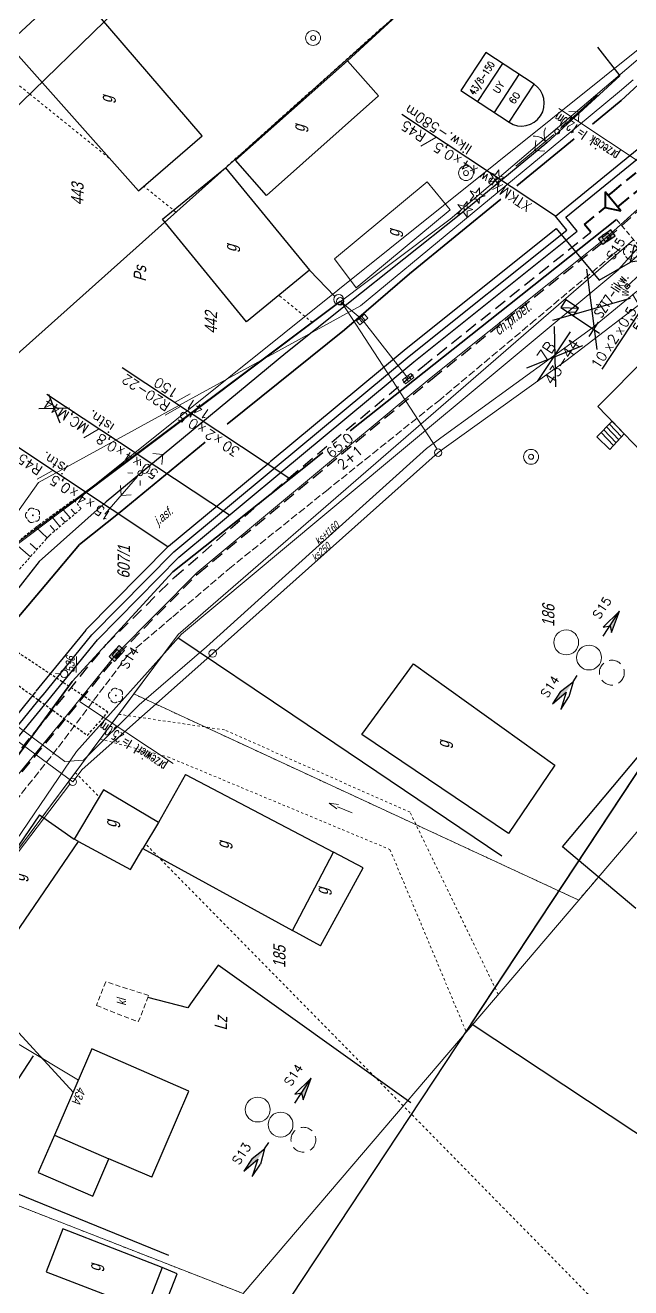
# Model space of a CAD drawing. Header units: millimetres. Extents: x 4848043 to 9699780, y 5827542 to 11659147.
# Drawn here: x 4849429.9 to 4849551.7, y 5830286.4 to 5830540 of the extents above; entities that cross this region are included whole.
import ezdxf
from ezdxf.enums import TextEntityAlignment as Align
from ezdxf.lldxf.tags import DXFTag

# ---------------------------------------------------------------- set-up
doc = ezdxf.new("R2010")
doc.units = ezdxf.units.MM
doc.header["$MEASUREMENT"] = 0
for name, pattern in [('0', [0]), ('BORDER', [1.75, 0.5, -0.25, 0.5, -0.25, 0, -0.25]), ('DASHED', [0.75, 0.5, -0.25]), ('GUZ', [1, 0.5, -0.5]), ('KOC', [2, 1.5, -0.5]), ('KOJ', [0]), ('KOR', [1, 0.5, -0.5]), ('KOU', [1.5, 1, -0.5]), ('PST', [0.85, 0.5, -0.35]), ('SCH', [0]), ('UOK', [1.5, 1, -0.5]), ('UPK', [0]), ('UPW', [0]), ('WSQ', [0.85, 0.5, -0.35])]:
    doc.linetypes.add(name, pattern=pattern)
doc.layers.get('0').update_dxf_attribs({"lineweight": 18})
for name, color, linetype, lineweight in [('EADTD_T_0', 7, '0', 18), ('EBTPO_L_6', 9, '0', 18), ('EBUOA_T_0', 7, '0', 25), ('EBUOA_T_1', 251, '0', 25), ('EBUPP_L_2', 7, '0', 13), ('EBUPP_L_3', 6, '0', 25), ('EDZPD_L_0', 251, '0', 18), ('EDZTD_T_0', 7, '0', 25), ('EUZOU_T_0', 251, '0', 18), ('EUZPU_L_3', 250, 'KOR', 18), ('EUZPU_L_4', 251, 'GUZ', 18), ('SDROK_T_0', 250, '0', 18), ('SDROK_T_1', 251, '0', 18), ('SDRPK_L_0', 7, '0', 35), ('SDRPK_L_1', 7, 'KOU', 18), ('SDRPK_L_2', 251, 'KOC', 18), ('SDRPT_L_0', 7, 'PST', 25), ('SZNPM_T_0', 251, '0', 18), ('SZOPO_T_0', 251, '0', 18), ('SZWOW_T_2', 7, '0', 18), ('SZZPZ_T_0', 251, '0', 15), ('TEL kanalizacja tel. proj.', 32, 'DASHED', 30), ('TEL rury opis', 6, 'Continuous', 20), ('TES kable doziemne proj.', 4, 'BORDER', 40), ('TES kable napow. proj.', 241, 'LIN_NAPOW_PROJ', 35), ('TES złącza projektowane', 4, 'Continuous', 40), ('UEEPA_T_2', 251, '0', 18), ('UKKOA_T_3', 251, '0', 18), ('UKKOO_T_2', 7, '0', 18), ('UKKPA_L_6', 251, 'UOK', 9), ('UKKPA_T_0', 7, '0', 18), ('UKKPA_T_4', 251, '0', 18), ('UKKPOD_L_0', 14, 'UPK', 18), ('UKKPOR_L_0', 36, '0', 18), ('UTTPA_T_0', 7, '0', 18), ('UTTPO_L_0', 34, '0', 18), ('UWWOA_T_0', 251, '0', 18), ('UWWPA_T_0', 251, '0', 18), ('UWWPA_T_2', 251, '0', 18), ('UWWPO_L_0', 162, 'UPW', 18), ('WUKPS_L_1', 251, '0', 18), ('WUKPS_L_2', 251, '0', 18)]:
    doc.layers.add(name, color=color, linetype=linetype, lineweight=lineweight)
doc.layers.add('Kanaliza', color=36, linetype='DASHEDX2', lineweight=18, plot=False)
doc.layers.add('RYS layout', color=7, linetype='Continuous', lineweight=30, plot=False)
for name, color, linetype in [('S-T-DLUG', 30, 'Continuous'), ('SZOPO_L_0', 251, 'BGS'), ('TEL długości przelotów', 30, 'Continuous'), ('TEL studnie istniejące', 34, 'Continuous'), ('TES kable kanałowe istn.', 140, 'Continuous'), ('TES kable kanałowe likw.', 9, 'KAB_KANAL_LIKW'), ('TES kable kanałowe proj.', 4, 'DASHED'), ('TES opisy kabli rozdz.', 30, 'Continuous'), ('TES opisy zakończeń', 30, 'Continuous'), ('TES rury', 6, 'Continuous'), ('TES strzałki i odnośniki', 7, 'Continuous'), ('TES zakończenia istniejące', 140, 'Continuous'), ('TES zakończenia likwidowane', 9, 'Continuous')]:
    doc.layers.add(name, color=color, linetype=linetype)
doc.styles.add('ROMANS', font='simplex.shx')
doc.styles.add('SIMPLEX', font='simplex.shx', dxfattribs={"width": 0.8, "height": 1.5})
doc.styles.get("Standard").update_dxf_attribs({"font": 'txt', "width": 0.8, "oblique": 15})
doc.linetypes.add('BGS', pattern='A,2.5,[133,ltypeshp.shx,S=0.2,R=0,X=0,Y=0],2.5', length=5)
tags = doc.linetypes.add('DASHEDX2', pattern=[38.099999999999994, 25.4, -12.7]).pattern_tags.tags
tags[6:7] = [DXFTag(74, 4), DXFTag(75, 0), DXFTag(340, '0'), DXFTag(46, 1.0), DXFTag(50, 0.0), DXFTag(44, 0.0), DXFTag(45, 0.0)]
tags[4:5] = [DXFTag(74, 4), DXFTag(75, 0), DXFTag(340, '0'), DXFTag(46, 1.0), DXFTag(50, 0.0), DXFTag(44, 0.0), DXFTag(45, 0.0)]
doc.linetypes.add('KAB_KANAL_LIKW', pattern='A,0.5,[131,ltypeshp.shx,S=0.1,R=0,X=-0.1,Y=-0.1],0.2,[131,ltypeshp.shx,S=0.1,R=180,X=-0.1,Y=0.1],0.1', length=0.8)
doc.linetypes.add('LIN_NAPOW_PROJ', pattern='A,0.0001,-0.4,[136,l_napow.shx,S=0.1,R=0,X=-0.4,Y=0],-0.2,[137,l_napow.shx,S=0.1,R=0,X=-0.2,Y=0],-0.2', length=0.8001)

# ---------------------------------------------------------------- blocks, each defined once
blk = doc.blocks.new('OSM')
at = {"color": 0}
blk.add_line((0, 0.375), (0, 0.875), dxfattribs=at)
blk.add_circle((0, 0), 0.375, dxfattribs=at)
blk = doc.blocks.new('BGB')
at = {"color": 0}
for centre, start, end in [((-1.5, 0.021), 0, 60.404), ((1.5, 0.021), 120, 180.404)]:
    blk.add_arc(centre, 1.5, start, end, dxfattribs=at)
blk = doc.blocks.new('KCI')
at = {"color": 0}
for p, q in [((0, 0), (1.585, 0)), ((1.585, 0.25), (2.5, 0)), ((1.585, -0.25), (2.5, 0))]:
    blk.add_line(p, q, dxfattribs=at)
blk = doc.blocks.new('DLI')
at = {"color": 0}
blk.add_circle((0, 0), 0.045, dxfattribs=at)
for centre, start, end in [((-0.357, 0.116), 102.488, 221.918), ((0, 0.375), 30.487, 149.918), ((0.357, 0.116), -41.514, 77.916), ((-0.22, -0.303), 174.489, 293.916), ((0.22, -0.303), -113.512, 5.915)]:
    blk.add_arc(centre, 0.375, start, end, dxfattribs=at)
blk = doc.blocks.new('DIG')
at = {"color": 0}
for p, q in [((-0.78225, -0.26495), (-0.3012, 0.09375)), ((-0.4937, 0.6621), (-0.0039, 0.31545)), ((-0.3012, 0.09375), (-0.4937, 0.6621)), ((-0.0039, 0.31545), (0.4771, 0.67415)), ((0.4771, 0.67415), (0.2988, 0.1012)), ((0.2988, 0.1012), (0.7886, -0.24545)), ((-0.18225, -0.2575), (-0.78225, -0.26495)), ((0.01025, -0.82585), (-0.18225, -0.2575)), ((0.1886, -0.2529), (0.01025, -0.82585)), ((0.7886, -0.24545), (0.1886, -0.2529))]:
    blk.add_line(p, q, dxfattribs=at)
blk.add_circle((0, 0), 0.045, dxfattribs=at)
blk = doc.blocks.new('SLS')
at = {"color": 0}
blk.add_circle((0, 0), 0.25, dxfattribs=at)
blk.add_circle((0, 0), 0.25, dxfattribs=at)
blk = doc.blocks.new('LAT')
at = {"color": 0}
for p, q in [((-1.24191, 0.008155), (-0.74191, 0.008155)), ((0.00809, 0.758155), (0.00809, 1.258155)), ((0.75809, 0.008155), (1.25809, 0.008155)), ((0.00809, -0.741845), (0.00809, -1.241845))]:
    blk.add_line(p, q, dxfattribs=at)
blk = doc.blocks.new('PNN')
at = {"color": 0}
for p, q in [((0.4395, 0.01539), (5.4395, 0.01539)), ((2.9395, 0.01539), (2.2324, 0.72249)), ((2.9395, 0.01539), (2.2324, -0.69171))]:
    blk.add_line(p, q, dxfattribs=at)
blk = doc.blocks.new('KRA')
at = {"color": 0}
for p, q in [((-0.53174, 0.25555), (0.51826, 0.25555)), ((-0.53174, -0.24445), (-0.53174, 0.25555)), ((-0.18174, -0.24445), (-0.18174, 0.25555)), ((0.16826, -0.24445), (0.16826, 0.25555)), ((0.51826, 0.25555), (0.51826, -0.24445)), ((0.51826, -0.24445), (-0.53174, -0.24445))]:
    blk.add_line(p, q, dxfattribs=at)
blk = doc.blocks.new('UKK')
at = {"color": 0}
blk.add_circle((0, 0), 0.375, dxfattribs=at)
blk = doc.blocks.new('WLD')
at = {"color": 0}
for p, q in [((0.375, 0.25), (-0.375, 0.25)), ((-0.375, 0.25), (-0.375, -0.25)), ((0.375, -0.25), (0.375, 0.25)), ((-0.375, -0.25), (0.375, -0.25))]:
    blk.add_line(p, q, dxfattribs=at)
blk.add_circle((0, 0), 0.045, dxfattribs=at)
blk = doc.blocks.new('ZAS')
at = {"color": 0}
for p, q in [((0.2, 0.2), (-0.2, 0.2)), ((-0.2, 0.2), (-0.2, -0.2)), ((0.2, -0.2), (0.2, 0.2)), ((-0.2, -0.2), (0.2, -0.2))]:
    blk.add_line(p, q, dxfattribs=at)
blk.add_circle((0, 0), 0.045, dxfattribs=at)
blk = doc.blocks.new('STD')
at = {"color": 0}
for radius in [0.75, 0.25]:
    blk.add_circle((0, 0), radius, dxfattribs=at)
blk = doc.blocks.new('KB-RZP')
at = {"style": 'SIMPLEX'}
for s, p in [('/', (0.5, 0.3888666023635778)), ('x', (-4.75, 0.2500000000004547)), ('x', (-2.782955882936221, 0.2500000000004547))]:
    blk.add_text(s, height=1, dxfattribs=at).set_placement(p)
at = {"style": 'SIMPLEX', "flags": 1}
blk.add_attdef('TYP-KAB', text='', height=0.5, dxfattribs=at).set_placement((-8.407608500401693, 0.25), align=Align.RIGHT)
at = {"style": 'SIMPLEX'}
for tag, p in [('POJ-KAB', (-5.157608500401693, 0.2500000000004547)), ('DL-KAB', (0.1899857780845196, -1.25))]:
    blk.add_attdef(tag, text='', height=1, dxfattribs=at).set_placement(p, align=Align.RIGHT)
for tag, p in [('KONS-KAB', (-3.5, 0.2500000000004547)), ('SR-ZYL', (-0.8502352959685595, 0.2500000000004547)), ('SEP', (0.8351951256054235, -1.25))]:
    blk.add_attdef(tag, text='', height=1, dxfattribs=at).set_placement(p, align=Align.CENTER)
for tag, p in [('NR-KAB', (1.5, 0.2500000000004547)), ('DL-MON', (1.5, -1.25))]:
    blk.add_attdef(tag, p, '', height=1, dxfattribs=at)
at = {"style": 'SIMPLEX', "flags": 1}
blk.add_attdef('REJ-SZAF', (7.640090628774487, 0.25), '', height=0.5, dxfattribs=at)
blk = doc.blocks.new('OB')
at = {"style": 'ROMANS', "width": 0.6}
blk.add_text('l=', height=2, dxfattribs=at).set_placement((9.864973267724054, 0.1811246737802321))
for tag, p in [('OB_TYP', (8.68080312705024, 0.1811246737802321)), ('OB_SW', (11.53893128815434, -2.760277674021836))]:
    blk.add_attdef(tag, text='', height=2, dxfattribs=at).set_placement(p, align=Align.RIGHT)
blk.add_attdef('OB_DL', (11.91269658610327, 0.1811246737802321), '', height=2, dxfattribs=at)
blk = doc.blocks.new('ZL-2P')
for p, q in [((0, 0), (1, 1.25)), ((1, -1.25), (0, 0)), ((1, 1.25), (1, -1.25)), ((1, 0.75), (1.5, 0.75)), ((1, -0.75), (1.5, -0.75))]:
    blk.add_line(p, q)
blk = doc.blocks.new('SK-2-I')
blk.add_hatch(color=256).paths.add_polyline_path([(0.2651125365867699, -0.3753100059891779), (0.7651125365867699, -0.3753100059891779), (0.7651125365867699, 0.3746899940108221), (0.2651125365867699, 0.3746899940108221), (-0.2348874634132301, 0.3746899940108221), (-0.7348874634132301, 0.3746899940108221), (-0.7348874634132301, -0.3753100059891779), (-0.2348874634132301, -0.3753100059891779)])
for p, q in [((-0.7348874634132301, -0.3753100059891779), (-0.7348874634132301, 0.3746899940108221)), ((-0.7348874634132301, 0.3746899940108221), (-0.2348874634132301, 0.3746899940108221)), ((0.2651125365867699, 0.3746899940108221), (-0.2348874634132301, 0.3746899940108221)), ((0.7651125365867699, 0.3746899940108221), (0.2651125365867699, 0.3746899940108221)), ((0.7651125365867699, -0.3753100059891779), (0.7651125365867699, 0.3746899940108221)), ((-0.2348874634132301, -0.3753100059891779), (-0.7348874634132301, -0.3753100059891779)), ((-0.2348874634132301, -0.3753100059891779), (0.2651125365867699, -0.3753100059891779)), ((0.2651125365867699, -0.3753100059891779), (0.7651125365867699, -0.3753100059891779))]:
    blk.add_line(p, q)
blk = doc.blocks.new('S-T-DLUG')
at = {"style": 'ROMANS'}
blk.add_attdef('DL.KAN', text='', height=1, dxfattribs=at).set_placement((0, 0.3), align=Align.CENTER)
blk.add_attdef('L.OTW', text='', height=1, dxfattribs=at).set_placement((0, -0.3), align=Align.TOP_CENTER)
blk = doc.blocks.new('S1')
for p, q in [((0, 5.584522822835481), (-0.5, 3.334522822835481)), ((0, 2.584522822835481), (0, 5.584522822835481)), ((0.5, 3.334522822835481), (0, 5.584522822835481)), ((-0.5, 3.334522822835481), (0, 3.834522822835481)), ((0, 3.834522822835481), (0.5, 3.334522822835481)), ((0, -2.915477177164519), (0, -2.165477177164519)), ((-0.5, -4.415477177164519), (0, -2.915477177164519)), ((0, -2.915477177164519), (0.5, -4.415477177164519)), ((-0.5, -5.915477177164519), (0, -4.165477177164519)), ((-0.5, -4.415477177164519), (-0.5, -5.915477177164519)), ((0, -4.165477177164519), (0.5, -5.915477177164519)), ((0.5, -5.915477177164519), (0.5, -4.415477177164519))]:
    blk.add_line(p, q)
for points in [[(0, 5.584522822835481), (0, 3.834522822835481), (0.5, 3.334522822835481)], [(0, -2.915477177164519), (-0.5, -4.415477177164519), (0, -4.165477177164519), (-0.5, -5.915477177164519)]]:
    blk.add_solid(points)
blk = doc.blocks.new('*X53')
at = {"color": 0}
for p, q in [((196.5, 132.6320508075734), (196.5, 133.3320508075643)), ((196, 131.7410254037844), (196, 132.4820508075689)), ((196.5, 131), (196.5, 132.4820508075689)), ((197, 131.7410254037845), (197, 132.4820508075689))]:
    blk.add_line(p, q, dxfattribs=at)
blk = doc.blocks.new('KBR-SL1L')
for p, q in [((0, 0), (-1, 1.482050807568868)), ((-1, 1.482050807568868), (1, 1.482050807568868)), ((-0.3499999999999943, 1.982050807568868), (0.3499999999999943, 1.982050807568868)), ((1, 1.482050807568868), (0, 0))]:
    blk.add_line(p, q)
blk.add_circle((0, 1.982050807568868), 0.35)
blk.add_blockref('*X53', (-196.5, -131))
blk = doc.blocks.new('KBR-ZP2')
blk.add_line((-4, 2), (4, 2))
at = {"style": 'SIMPLEX'}
for tag, p in [('REJ-SZAF', (0, 2.5)), ('NR-ZAK', (0, 0))]:
    blk.add_attdef(tag, text='', height=1.5, dxfattribs=at).set_placement(p, align=Align.CENTER)
blk = doc.blocks.new('ZLOP')
for p, q in [((9.150099060716457, 0), (0, 0)), ((0, 0), (0, -11.62305381767692)), ((9.150099060716457, -11.62305381767692), (9.150099060716457, 0)), ((9.150099060716457, -4.001375651505441), (0, -4.001375651505441)), ((9.150099060716457, -8.002751303009973), (0, -8.002751303009973)), ((0, -11.62305381767692), (9.150099060716457, -11.62305381767692))]:
    blk.add_line(p, q)
blk.add_arc((4.575049530358228, -11.62305381767692), 4.575049530358211, 180, 0)
at = {"style": 'ROMANS', "width": 0.7137564149668997}
blk.add_attdef('MUFA', text='', height=1.40625, dxfattribs=at).set_placement((0.6266619190173515, -2.883583455293774), (8.178459702372493, -2.883583455293774), align=Align.FIT)
at = {"style": 'ROMANS'}
for tag, p in [('LACZNIK', (4.706140111842615, -6.722943528457108)), ('PARY', (4.689401093140987, -10.56229283014727))]:
    blk.add_attdef(tag, text='', height=1.40625, dxfattribs=at).set_placement(p, align=Align.CENTER)
for tag, flags, p in [('NRZL', 4, (4.67996154183129, -14.12135783179234)), ('BOKT', 1, (4.689401093140969, -17.80289785948116))]:
    blk.add_attdef(tag, text='', height=1.40625, dxfattribs=dict(at, flags=flags)).set_placement(p, align=Align.CENTER)

msp = doc.modelspace()

# ---------------------------------------------------------------- linework, layer by layer
for centre in [(4849538.733674044, 5830416.036780919), (4849543.321590332, 5830413.003461924), (4849476.707156844, 5830322.221237822), (4849481.295073133, 5830319.187918828)]:
    msp.add_circle(centre, 2.5)
at = {"linetype": 'DASHED', "ltscale": 5}
for centre in [(4849547.909506621, 5830409.97014293), (4849485.882989421, 5830316.154599833)]:
    msp.add_circle(centre, 2.5, dxfattribs=at)
at = {"layer": 'EBTPO_L_6', "linetype": 'SCH'}
for p, q in [((4849547.973336548, 5830460.445662911), (4849544.897055862, 5830457.320075424)), ((4849546.282542658, 5830458.735570509), (4849548.776442938, 5830456.1306403)), ((4849546.852806226, 5830459.305482312), (4849549.327066685, 5830456.720905908)), ((4849547.423069793, 5830459.875394115), (4849549.857693617, 5830457.311528511)), ((4849550.408317366, 5830457.901794121), (4849547.973336548, 5830460.445662911)), ((4849547.492011187, 5830454.773350693), (4849544.897055862, 5830457.320075424)), ((4849545.732275902, 5830458.165301713), (4849548.226176184, 5830455.560371504)), ((4849550.408317366, 5830457.901794121), (4849547.492011187, 5830454.773350693))]:
    msp.add_line(p, q, dxfattribs=at)
at = {"layer": 'EBUPP_L_2', "linetype": '0'}
for p, q in [((4849510.765829635, 5830508.537465011), (4849492.147441342, 5830493.107338073)), ((4849515.406187518, 5830502.913740381), (4849510.765829635, 5830508.537465011)), ((4849496.503916915, 5830487.26864639), (4849515.406187518, 5830502.913740381)), ((4849492.147441342, 5830493.107338073), (4849496.503916915, 5830487.26864639))]:
    msp.add_line(p, q, dxfattribs=at)
at = {"layer": 'EBUPP_L_3', "linetype": '0'}
for p, q in [((4849439.362385226, 5830548.198308756), (4849426.447714044, 5830536.286933175)), ((4849465.543353342, 5830517.766139783), (4849439.362385226, 5830548.198308756)), ((4849426.447714044, 5830536.286933175), (4849452.744730896, 5830506.752835852)), ((4849472.216955125, 5830512.866237819), (4849494.737557111, 5830532.867439937)), ((4849494.737557111, 5830532.867439937), (4849500.992307239, 5830525.794668145)), ((4849500.992307239, 5830525.794668145), (4849478.472062246, 5830505.813462839)), ((4849452.744730896, 5830506.752835852), (4849465.543353342, 5830517.766139783)), ((4849478.472062246, 5830505.813462839), (4849472.216955125, 5830512.866237819)), ((4849457.563275139, 5830501.025914219), (4849470.210139135, 5830511.381822248)), ((4849470.210139135, 5830511.381822248), (4849487.105398815, 5830490.796968585)), ((4849474.458177827, 5830480.421063744), (4849457.563275139, 5830501.025914219)), ((4849487.105398815, 5830490.796968585), (4849474.458177827, 5830480.421063744)), ((4849555.128206184, 5830473.540037294), (4849545.125919488, 5830463.416961632)), ((4849545.125919488, 5830463.416961632), (4849557.576138061, 5830450.432661209)), ((4849497.663079347, 5830397.573665802), (4849508.017076947, 5830411.711103113)), ((4849508.017076947, 5830411.711103113), (4849536.418358315, 5830391.360908601)), ((4849527.152042489, 5830377.644123591), (4849497.663079347, 5830397.573665802)), ((4849537.986042032, 5830374.97031472), (4849556.461922316, 5830396.984034254)), ((4849536.418358315, 5830391.360908601), (4849527.152042489, 5830377.644123591)), ((4849462.173774831, 5830389.525854613), (4849456.72004664, 5830379.841658783)), ((4849462.173774831, 5830389.525854613), (4849491.959813325, 5830373.911697231)), ((4849445.715341899, 5830386.399133415), (4849439.81775689, 5830376.502826474)), ((4849456.72004664, 5830379.841658783), (4849445.715341899, 5830386.399133415)), ((4849432.804209276, 5830381.408797312), (4849418.15843018, 5830359.926796598)), ((4849432.804209276, 5830381.408797312), (4849439.81775689, 5830376.502826474)), ((4849456.72004664, 5830379.841658783), (4849453.606281731, 5830374.616405863)), ((4849426.004347122, 5830354.585898985), (4849440.649769226, 5830376.047902883)), ((4849440.649769226, 5830376.047902883), (4849439.81775689, 5830376.502826474)), ((4849440.649769226, 5830376.047902883), (4849451.110984847, 5830370.420277474)), ((4849451.110984847, 5830370.420277474), (4849453.606281731, 5830374.616405863)), ((4849453.606281731, 5830374.616405863), (4849483.697275555, 5830358.156670427)), ((4849483.697275555, 5830358.156670427), (4849491.959813325, 5830373.911697231)), ((4849497.904951537, 5830370.785080587), (4849491.959813325, 5830373.911697231)), ((4849552.727321126, 5830362.585215177), (4849537.986042032, 5830374.97031472)), ((4849489.303181921, 5830355.076116283), (4849497.904951537, 5830370.785080587)), ((4849489.303181921, 5830355.076116283), (4849483.697275555, 5830358.156670427)), ((4849443.346676554, 5830334.393127756), (4849435.836169094, 5830317.064426777)), ((4849462.878602192, 5830325.92314069), (4849443.346676554, 5830334.393127756)), ((4849455.388448536, 5830308.614079528), (4849462.878602192, 5830325.92314069)), ((4849435.836169094, 5830317.064426777), (4849432.582079953, 5830309.581318875)), ((4849435.836169094, 5830317.064426777), (4849446.773376095, 5830312.32844715)), ((4849443.539283766, 5830304.844982257), (4849446.773376095, 5830312.32844715)), ((4849455.388448536, 5830308.614079528), (4849446.773376095, 5830312.32844715)), ((4849432.582079953, 5830309.581318875), (4849443.539283766, 5830304.844982257)), ((4849437.480637589, 5830298.252076487), (4849434.166563232, 5830289.649861006)), ((4849457.48498468, 5830290.473767067), (4849437.480637589, 5830298.252076487)), ((4849434.166563232, 5830289.649861006), (4849454.17162431, 5830281.911545215)), ((4849457.48498468, 5830290.473767067), (4849454.339809649, 5830282.368615988)), ((4849457.339336925, 5830281.194888541), (4849460.483797971, 5830289.260045991)), ((4849460.483797971, 5830289.260045991), (4849457.48498468, 5830290.473767067))]:
    msp.add_line(p, q, dxfattribs=at)
at = {"layer": 'EDZPD_L_0', "linetype": '0'}
for p, q in [((4849359.194879207, 5830456.614678241), (4849550.663843444, 5830642.526647015)), ((4849593.982390804, 5830621.890139207), (4849387.517953055, 5830437.486074326)), ((4849577.985610538, 5830554.985016675), (4849438.855811209, 5830443.630691482)), ((4849571.370623504, 5830548.602074835), (4849515.413337826, 5830501.073319539)), ((4849515.413337826, 5830501.073319539), (4849425.089482643, 5830433.314771852)), ((4849460.675668077, 5830417.657077055), (4849552.264268138, 5830496.874875173)), ((4849460.675668077, 5830417.657077055), (4849552.264268138, 5830496.874875173)), ((4849438.855811209, 5830443.630691482), (4849425.089482643, 5830433.314771852)), ((4849605.284298575, 5830439.259308072), (4849541.255927721, 5830364.29024695)), ((4849387.921294179, 5830320.020160479), (4849460.675668077, 5830417.657077055)), ((4849451.760716617, 5830405.694299765), (4849460.675668077, 5830417.657077055)), ((4849387.921294179, 5830320.020160479), (4849451.760716617, 5830405.694299765)), ((4849451.760716617, 5830405.694299765), (4849541.255927721, 5830364.29024695)), ((4849541.255927721, 5830364.29024695), (4849473.754558068, 5830285.262530956)), ((4849387.263546511, 5830319.03174356), (4849473.754558068, 5830285.262530956))]:
    msp.add_line(p, q, dxfattribs=at)
at = {"layer": 'EUZPU_L_3', "linetype": 'KOR'}
for p, q in [((4849470.014982908, 5830398.487319664), (4849448.906905058, 5830401.584584497)), ((4849507.325183454, 5830381.91870671), (4849470.014982908, 5830398.487319664)), ((4849444.997908506, 5830396.633569858), (4849458.636108092, 5830393.049562043)), ((4849458.636108092, 5830393.049562043), (4849503.291218579, 5830374.449521522)), ((4849525.075024421, 5830345.336050359), (4849507.325183454, 5830381.91870671)), ((4849503.291218579, 5830374.449521522), (4849518.639299951, 5830337.7897234))]:
    msp.add_line(p, q, dxfattribs=at)
at = {"layer": 'EUZPU_L_4', "linetype": 'GUZ'}
for p, q in [((4849593.982390804, 5830621.890139207), (4849470.210139135, 5830511.381822248)), ((4849389.911645982, 5830559.24274574), (4849430.848131075, 5830526.186778229)), ((4849430.848131075, 5830526.186778229), (4849447.136309899, 5830513.053947968)), ((4849460.249268808, 5830502.458198413), (4849453.800986866, 5830507.654125663)), ((4849487.717850244, 5830480.284361714), (4849480.954260185, 5830485.745959423)), ((4849451.760716617, 5830405.694299765), (4849541.255927721, 5830364.29024695)), ((4849439.996951495, 5830389.901762598), (4849444.869769071, 5830384.973999528)), ((4849505.952820232, 5830322.97381194), (4849454.162974352, 5830375.546617304)), ((4849541.255927721, 5830364.29024695), (4849545.198849025, 5830368.900601772)), ((4849549.430023914, 5830278.730711236), (4849505.952820232, 5830322.97381194)), ((4849387.263546511, 5830319.03174356), (4849473.754558068, 5830285.262530956))]:
    msp.add_line(p, q, dxfattribs=at)
at = {"layer": 'Kanaliza', "ltscale": 0.1}
for p, q in [((4849492.197954675, 5830485.536665373), (4849487.105398815, 5830490.796968585)), ((4849512.787970058, 5830454.869756499), (4849493.659614055, 5830484.178476256)), ((4849438.933485631, 5830387.542809414), (4849409.043049088, 5830348.405881599)), ((4849428.734146862, 5830335.274550657), (4849440.630669488, 5830328.126590569))]:
    msp.add_line(p, q, dxfattribs=at)
msp.add_circle((4849492.975542954, 5830484.90789159), 1, dxfattribs=at)
at = {"layer": 'RYS layout'}
for points in [[(4849188.426341136, 5830355.33322465), (4849572.033258564, 5830935.54138269), (4849809.770739066, 5830778.360307607), (4849426.163821639, 5830198.152149566)], [(4849519.595849521, 5830339.468748246), (4849740.200867183, 5830673.135387549), (4849977.938347685, 5830515.954312466), (4849757.333330026, 5830182.287673164)]]:
    msp.add_lwpolyline(points, close=True, dxfattribs=at)
at = {"layer": 'SDRPK_L_0', "linetype": 'KOJ'}
for p, q in [((4849570.758416605, 5830544.167500716), (4849549.76346476, 5830524.863972737)), ((4849543.999644723, 5830520.141723467), (4849549.76346476, 5830524.863972737)), ((4849528.822149367, 5830507.706929201), (4849540.349503679, 5830517.151193616)), ((4849507.255047126, 5830490.037183765), (4849525.610472592, 5830505.075629437)), ((4849548.817298435, 5830500.997059043), (4849527.329375223, 5830483.937892707)), ((4849494.153259541, 5830478.849263401), (4849507.255047126, 5830490.037183765)), ((4849527.329375223, 5830483.937892707), (4849506.288164771, 5830467.250811995)), ((4849470.558390684, 5830459.85965085), (4849494.153259541, 5830478.849263401)), ((4849506.288164771, 5830467.250811995), (4849495.318549794, 5830458.544594618)), ((4849449.03169564, 5830442.188825993), (4849466.112519519, 5830456.235372223)), ((4849489.792543616, 5830454.158787905), (4849485.632248669, 5830450.856900625)), ((4849485.632248669, 5830450.856900625), (4849459.59935256, 5830430.198286922)), ((4849440.89480881, 5830435.713034707), (4849449.03169564, 5830442.188825993)), ((4849433.04788885, 5830426.431620638), (4849440.89480881, 5830435.713034707)), ((4849459.59935256, 5830430.198286922), (4849439.403746301, 5830408.215268752)), ((4849422.606753689, 5830414.136032139), (4849433.04788885, 5830426.431620638)), ((4849439.403746301, 5830408.215268752), (4849426.910355486, 5830391.190550303))]:
    msp.add_line(p, q, dxfattribs=at)
at = {"layer": 'SDRPK_L_1', "linetype": 'KOU'}
msp.add_line((4849563.118668537, 5830484.139099108), (4849548.817298435, 5830500.997059043), dxfattribs=at)
at = {"layer": 'SDRPK_L_2', "linetype": 'KOC'}
for p, q in [((4849549.6132702, 5830495.161921603), (4849532.575695937, 5830480.883761247)), ((4849532.575695937, 5830480.883761247), (4849513.426323716, 5830464.843014891)), ((4849513.426323716, 5830464.843014891), (4849490.840008952, 5830446.763291846)), ((4849490.840008952, 5830446.763291846), (4849471.419606158, 5830431.227463732)), ((4849471.419606158, 5830431.227463732), (4849459.456203752, 5830421.059386089)), ((4849459.456203752, 5830421.059386089), (4849450.620504653, 5830413.53590143)), ((4849450.620504653, 5830413.53590143), (4849443.552389447, 5830404.180574208)), ((4849443.552389447, 5830404.180574208), (4849436.402145031, 5830394.706694073)), ((4849436.402145031, 5830394.706694073), (4849423.470710881, 5830378.494932578))]:
    msp.add_line(p, q, dxfattribs=at)
at = {"layer": 'SDRPT_L_0', "linetype": 'PST'}
for p, q in [((4849446.594414527, 5830402.025931912), (4849415.279310247, 5830422.748196363)), ((4849412.076265818, 5830419.244811372), (4849442.470807912, 5830397.378796399)), ((4849442.470807912, 5830397.378796399), (4849446.594414527, 5830402.025931912))]:
    msp.add_line(p, q, dxfattribs=at)
at = {"layer": 'SZOPO_L_0', "linetype": 'BGS'}
for p, q in [((4849494.737557111, 5830532.867439937), (4849513.181680734, 5830549.740907385)), ((4849544.994175041, 5830535.590811767), (4849549.491699289, 5830529.809611576)), ((4849549.491699289, 5830529.809611576), (4849534.809102904, 5830516.349546072)), ((4849534.809102904, 5830516.349546072), (4849517.552277674, 5830502.115306261)), ((4849517.552277674, 5830502.115306261), (4849494.643514943, 5830483.901317404)), ((4849494.643514943, 5830483.901317404), (4849482.387657179, 5830474.158527737)), ((4849482.387657179, 5830474.158527737), (4849446.248201167, 5830444.258840128)), ((4849446.248201167, 5830444.258840128), (4849432.751837426, 5830432.257833263)), ((4849432.751837426, 5830432.257833263), (4849420.573851099, 5830416.79274196)), ((4849483.729568458, 5830401.422987085), (4849460.663173336, 5830416.957188576)), ((4849525.770855286, 5830373.108054596), (4849483.729568458, 5830401.422987085)), ((4849468.770759122, 5830351.201995226), (4849463.210967535, 5830343.419995644)), ((4849507.463291035, 5830323.546941906), (4849468.770759122, 5830351.201995226)), ((4849462.677484661, 5830342.669398533), (4849454.612689428, 5830344.713677834)), ((4849463.210967535, 5830343.419995644), (4849462.677484661, 5830342.669398533)), ((4849458.849041464, 5830292.929810449), (4849421.036783849, 5830308.267188779))]:
    msp.add_line(p, q, dxfattribs=at)
at = {"layer": 'TEL kanalizacja tel. proj.', "ltscale": 5}
msp.add_lwpolyline([(4849408.078068985, 5830359.881025353), (4849426.988105699, 5830387.117109222), (4849438.65782219, 5830401.402040291), (4849448.526829813, 5830413.516600742), (4849464.721542842, 5830429.88906992), (4849484.913034846, 5830446.661761293), (4849511.79397054, 5830469.003660421), (4849547.067334374, 5830497.18247935), (4849560.79610585, 5830509.584285943), (4849564.99600103, 5830513.280340421)], dxfattribs=at)
at = {"layer": 'TEL rury opis'}
for p, q in [((4849559.568362604, 5830508.475211158), (4849537.238903573, 5830523.238421273)), ((4849459.725166169, 5830391.692446509), (4849440.891732713, 5830404.144245496))]:
    msp.add_line(p, q, dxfattribs=at)
at = {"layer": 'TES kable doziemne proj.', "ltscale": 5}
for p, q in [((4849547.946968768, 5830506.420269574), (4849557.418110948, 5830514.161001239)), ((4849542.439752547, 5830499.981990059), (4849546.573329995, 5830503.360348573)), ((4849543.690037677, 5830498.452208542), (4849542.439752547, 5830499.981990059))]:
    msp.add_line(p, q, dxfattribs=at)
msp.add_lwpolyline([(4849549.458303488, 5830503.780976607), (4849553.806728012, 5830507.334928893), (4849553.963491706, 5830507.149893685)], dxfattribs=at)
at = {"layer": 'TES kable kanałowe istn.', "linetype": 'ByBlock'}
for p, q in [((4849538.676271395, 5830501.426361816), (4849557.673913635, 5830516.953068951)), ((4849540.953458452, 5830498.640118509), (4849538.676271395, 5830501.426361816)), ((4849508.075988064, 5830472.375306076), (4849540.953458452, 5830498.640118509)), ((4849481.172586185, 5830450.014734189), (4849508.075988064, 5830472.375306076)), ((4849460.864531673, 5830433.145216543), (4849481.172586184, 5830450.01473419)), ((4849444.45816642, 5830416.558772007), (4849460.864531673, 5830433.145216543)), ((4849434.496119262, 5830404.330002191), (4849444.45816642, 5830416.558772007)), ((4849422.751137415, 5830389.9529386), (4849434.496119262, 5830404.330002191))]:
    msp.add_line(p, q, dxfattribs=at)
at = {"layer": 'TES kable kanałowe likw.', "linetype": 'KAB_KANAL_LIKW', "ltscale": 5}
for p, q in [((4849536.565591025, 5830501.638560864), (4849557.86576565, 5830519.047119735)), ((4849538.83213683, 5830498.865337619), (4849536.565591025, 5830501.638560864)), ((4849506.135377826, 5830474.733595255), (4849536.714448005, 5830499.162285582)), ((4849507.128389379, 5830473.538176781), (4849538.83213683, 5830498.865337619)), ((4849536.714448005, 5830499.162285582), (4849545.385107864, 5830488.764509907)), ((4849545.385107864, 5830488.764509907), (4849551.655252513, 5830492.375029529)), ((4849479.220947838, 5830452.363857223), (4849506.135377826, 5830474.733595255)), ((4849480.213959391, 5830451.168438748), (4849507.128389379, 5830473.538176781)), ((4849458.739501886, 5830435.3503068), (4849479.103800219, 5830452.266544906)), ((4849459.849661062, 5830434.252200644), (4849480.213959391, 5830451.168438748)), ((4849442.124608939, 5830418.553045727), (4849458.739501886, 5830435.3503068)), ((4849443.34088345, 5830417.562219649), (4849459.849661062, 5830434.252200644)), ((4849432.17998806, 5830406.219450464), (4849442.187704177, 5830418.50428056)), ((4849433.333167333, 5830405.277389552), (4849443.34088345, 5830417.562219649)), ((4849420.325526261, 5830391.708374403), (4849432.107577749, 5830406.130815041)), ((4849421.552416584, 5830390.856543384), (4849433.334468072, 5830405.278984022))]:
    msp.add_line(p, q, dxfattribs=at)
at = {"layer": 'TES kable kanałowe proj.', "ltscale": 5}
for p, q in [((4849509.835599974, 5830471.406926597), (4849543.690037677, 5830498.452208542)), ((4849482.932198095, 5830449.04635471), (4849509.835599974, 5830471.406926597)), ((4849459.91691662, 5830429.069014154), (4849482.932198095, 5830449.04635471)), ((4849446.217778332, 5830415.590392527), (4849459.91691662, 5830429.069014154)), ((4849436.255731173, 5830403.361622712), (4849446.217778332, 5830415.590392527)), ((4849424.510749326, 5830388.984559121), (4849436.255731173, 5830403.361622712))]:
    msp.add_line(p, q, dxfattribs=at)
at = {"layer": 'TES kable napow. proj.', "ltscale": 5}
msp.add_line((4849413.122054685, 5830354.512691462), (4849439.591422823, 5830325.728777265), dxfattribs=at)
at = {"layer": 'TES opisy kabli rozdz.'}
for p, q in [((4849536.565591024, 5830501.638560864), (4849505.691434318, 5830522.051131625)), ((4849545.938814527, 5830470.946031127), (4849563.016640977, 5830496.776363631)), ((4849482.932198094, 5830449.046354711), (4849449.418616124, 5830471.203991918)), ((4849471.018558929, 5830441.579975367), (4849434.300363692, 5830465.856355306)), ((4849458.633386551, 5830435.243026725), (4849424.75241045, 5830457.653243002)), ((4849431.572907306, 5830332.993799641), (4849421.576856186, 5830317.874702086))]:
    msp.add_line(p, q, dxfattribs=at)
at = {"layer": 'TES opisy zakończeń'}
for p, q in [((4849536.278694429, 5830479.499438983), (4849536.590679696, 5830467.363430707)), ((4849530.790378591, 5830471.198322711), (4849542.078995533, 5830475.66454698))]:
    msp.add_line(p, q, dxfattribs=at)
at = {"layer": 'TES opisy zakończeń', "color": 243}
for p, q in [((4849434.641571091, 5830465.920441937), (4849436.921912943, 5830460.156757863)), ((4849438.879912412, 5830463.118245818), (4849432.683571622, 5830462.958953982))]:
    msp.add_line(p, q, dxfattribs=at)
at = {"layer": 'TES rury', "linetype": 'Continuous'}
for p, q in [((4849542.802567512, 5830491.031570558), (4849544.896413006, 5830474.898884319)), ((4849536.017548066, 5830480.769180978), (4849551.68143245, 5830485.161273899))]:
    msp.add_line(p, q, dxfattribs=at)
at = {"layer": 'TES zakończenia likwidowane'}
for p, q in [((4849537.641658227, 5830483.292826056), (4849545.403932156, 5830478.160767958)), ((4849545.178448491, 5830480.359202672), (4849543.292822981, 5830477.507180839))]:
    msp.add_line(p, q, dxfattribs=at)
at = {"layer": 'TES zakończenia likwidowane', "extrusion": (0, 0, -1)}
for p, q in [((4849537.641658226, 5830483.292826049), (4849541.228350597, 5830483.150480236)), ((4849538.922272658, 5830482.446142765), (4849540.715618843, 5830482.374969859))]:
    msp.add_line(p, q, dxfattribs=at)
msp.add_lwpolyline([(-4849538.66712174, 5830484.843846823), (-4849537.641658227, 5830483.292826056), (-4849540.202887082, 5830481.59945947), (-4849541.228350597, 5830483.150480236)], close=True, dxfattribs=at)
at = {"layer": 'UKKPA_L_6', "linetype": 'UOK'}
for p, q in [((4849446.127955883, 5830347.885632539), (4849444.262561243, 5830343.118169604)), ((4849454.780160782, 5830345.130754979), (4849446.127955883, 5830347.885632539)), ((4849452.684805399, 5830339.807308181), (4849454.780160782, 5830345.130754979)), ((4849444.262561243, 5830343.118169604), (4849452.684805399, 5830339.807308181))]:
    msp.add_line(p, q, dxfattribs=at)
at = {"layer": 'UKKPOD_L_0', "linetype": 'UPK'}
for p, q in [((4849493.274801572, 5830484.545851115), (4849461.546756174, 5830460.848409583)), ((4849497.690186153, 5830480.886455128), (4849493.274801572, 5830484.545851115)), ((4849506.95983515, 5830469.019104647), (4849497.690186153, 5830480.886455128)), ((4849461.546756174, 5830460.848409583), (4849450.295017776, 5830452.447910609)), ((4849450.295017776, 5830452.447910609), (4849425.196606562, 5830433.712923162))]:
    msp.add_line(p, q, dxfattribs=at)
at = {"layer": 'UKKPOR_L_0', "linetype": '0'}
for p, q in [((4849563.91850449, 5830491.966069304), (4849538.6283412, 5830472.57439994)), ((4849561.364975989, 5830493.471888748), (4849543.844979248, 5830479.062318518)), ((4849543.844979248, 5830479.062318518), (4849513.548126155, 5830457.099607104)), ((4849538.6283412, 5830472.57439994), (4849512.995370908, 5830454.149003499)), ((4849513.548126155, 5830457.099607104), (4849510.609318989, 5830454.95172153)), ((4849512.995370908, 5830454.149003499), (4849467.64850285, 5830413.832005132)), ((4849510.609318989, 5830454.95172153), (4849481.61870556, 5830428.845034015)), ((4849481.61870556, 5830428.845034015), (4849466.391554303, 5830415.134648733)), ((4849467.64850285, 5830413.832005132), (4849441.408152214, 5830390.516671154)), ((4849466.391554303, 5830415.134648733), (4849452.861622802, 5830403.494298498)), ((4849467.64850285, 5830413.832005132), (4849467.64850285, 5830413.832005132)), ((4849437.936198256, 5830392.118899512), (4849413.317538057, 5830410.341236629)), ((4849413.658570551, 5830407.034622522), (4849439.503467477, 5830388.030272946)), ((4849452.861622802, 5830403.494298498), (4849441.701311104, 5830392.371733919)), ((4849441.701311104, 5830392.371733919), (4849437.936198256, 5830392.118899512)), ((4849441.408152214, 5830390.516671154), (4849439.503467477, 5830388.030272946))]:
    msp.add_line(p, q, dxfattribs=at)
at = {"layer": 'UTTPO_L_0', "linetype": '0'}
for p, q in [((4849546.87298229, 5830497.411193077), (4849560.596450833, 5830509.808209297)), ((4849511.604450809, 5830469.236234567), (4849546.87298229, 5830497.411193077)), ((4849555.901925957, 5830498.331185263), (4849549.207313888, 5830490.849489649)), ((4849503.611515643, 5830452.89630227), (4849549.318336803, 5830490.966517653)), ((4849484.721340967, 5830446.892528399), (4849511.604450809, 5830469.236234567)), ((4849461.356987712, 5830417.724926562), (4849503.611515643, 5830452.89630227)), ((4849464.518568718, 5830430.11046674), (4849484.721340967, 5830446.892528399)), ((4849448.303373217, 5830413.717290269), (4849464.518568718, 5830430.11046674)), ((4849440.252962245, 5830394.157870973), (4849461.356987712, 5830417.724926562)), ((4849438.42536177, 5830401.5916773), (4849448.303373217, 5830413.717290269)), ((4849426.748361534, 5830387.297830179), (4849438.42536177, 5830401.5916773)), ((4849417.389621216, 5830360.560620532), (4849440.252962245, 5830394.157870973))]:
    msp.add_line(p, q, dxfattribs=at)
at = {"layer": 'UWWPO_L_0', "linetype": 'UPW'}
for p, q in [((4849549.475645077, 5830526.669397849), (4849552.21769704, 5830529.00082467)), ((4849535.304744562, 5830514.980480934), (4849549.475645077, 5830526.669397849)), ((4849497.379151495, 5830483.632444466), (4849535.304744562, 5830514.980480934)), ((4849556.225443115, 5830492.423460476), (4849550.998084833, 5830487.575994604)), ((4849432.636067268, 5830448.182436783), (4849497.379151495, 5830483.632444466)), ((4849384.334442386, 5830380.173767971), (4849432.636067268, 5830448.182436783))]:
    msp.add_line(p, q, dxfattribs=at)
at = {"layer": 'WUKPS_L_1', "linetype": '0'}
for p, q in [((4849436.938636958, 5830439.324226239), (4849435.176050959, 5830441.436024194)), ((4849437.974182129, 5830440.185879415), (4849437.132168772, 5830441.201070781)), ((4849439.009727301, 5830441.047532595), (4849437.344626421, 5830443.01756789)), ((4849440.004564857, 5830441.869906129), (4849439.20147415, 5830442.824393068)), ((4849434.377984288, 5830437.069573736), (4849432.095124143, 5830439.170656686)), ((4849435.882380988, 5830438.422936426), (4849434.961808346, 5830439.519543016)), ((4849430.988899663, 5830433.229455845), (4849428.015432849, 5830435.862950691)), ((4849432.275116377, 5830434.686729522), (4849430.916755791, 5830435.911170831)), ((4849434.173375246, 5830436.813185085), (4849434.377984288, 5830437.069573736))]:
    msp.add_line(p, q, dxfattribs=at)
at = {"layer": 'WUKPS_L_2', "linetype": 'WSQ'}
for p, q in [((4849432.663245755, 5830439.620587606), (4849439.755662597, 5830444.73480537)), ((4849441.202940479, 5830442.888677875), (4849439.755662597, 5830444.73480537)), ((4849434.806128205, 5830437.522003606), (4849441.202940479, 5830442.888677875)), ((4849424.403165112, 5830432.966966955), (4849432.095124143, 5830439.170656686)), ((4849428.212928174, 5830430.118510284), (4849434.173375246, 5830436.813185085))]:
    msp.add_line(p, q, dxfattribs=at)
at = {"layer": 'WUKPS_L_2', "linetype": '0'}
for p, q in [((4849432.663245755, 5830439.620587606), (4849432.095124143, 5830439.170656686)), ((4849434.806128205, 5830437.522003606), (4849434.377984288, 5830437.069573736))]:
    msp.add_line(p, q, dxfattribs=at)

# ---------------------------------------------------------------- block references
at = {"layer": 'SZNPM_T_0', "xscale": 2, "yscale": 2, "zscale": 2, "rotation": 88.97723720235952}
msp.add_blockref('OSM', (4849437.770785213, 5830409.744660161), dxfattribs=at)
at = {"layer": 'SZOPO_T_0', "xscale": 1.999999999703935, "yscale": 1.999999999703935, "zscale": 1.999999999703935, "rotation": 33.77723719870001}
msp.add_blockref('BGB', (4849534.809102904, 5830516.349546072), dxfattribs=at)
at = {"layer": 'SZWOW_T_2', "xscale": 2.000000000167547, "yscale": 2.000000000167547, "zscale": 2.000000000167547, "rotation": 157.3872372017528}
msp.add_blockref('KCI', (4849495.701679832, 5830381.826167208), dxfattribs=at)
at = {"layer": 'SZZPZ_T_0', "xscale": 2, "yscale": 2, "zscale": 2, "rotation": 88.97723720235952}
for name, p in [('DIG', (4849524.68360671, 5830509.409176714)), ('DIG', (4849520.757464058, 5830505.738672134)), ('DIG', (4849518.288584624, 5830503.022307956)), ('DLI', (4849551.721508684, 5830494.484182349)), ('DLI', (4849431.477711412, 5830441.562058265)), ('DLI', (4849448.174504113, 5830405.378261983))]:
    msp.add_blockref(name, p, dxfattribs=at)
at = {"layer": 'TEL długości przelotów', "xscale": 2, "yscale": 2, "zscale": 2, "rotation": 39.7314245023355}
msp.add_blockref('S-T-DLUG', (4849494.196114966, 5830454.377327522), dxfattribs=at).add_auto_attribs({'DL.KAN': '65,0', 'L.OTW': '2+1'})
at = {"layer": 'TEL rury opis'}
for p, rotation, values in [((4849551.437010633, 5830513.312678847), 146.5291581757487, {'OB_TYP': 'przecisk', 'OB_DL': '12,0m'}), ((4849459.917464247, 5830391.026700064), 146.5291581744312, {'OB_TYP': 'przewiert', 'OB_DL': '25,0m'})]:
    msp.add_blockref('OB', p, dxfattribs=dict(at, rotation=rotation)).add_auto_attribs(values)
at = {"layer": 'TEL studnie istniejące', "xscale": 2, "yscale": 2, "zscale": 2}
for p, rotation in [((4849546.872982291, 5830497.411193077), 34.80723725148506), ((4849448.356959287, 5830413.789598865), 47.58723719078903)]:
    msp.add_blockref('SK-2-I', p, dxfattribs=dict(at, rotation=rotation))
at = {"layer": 'TES opisy kabli rozdz.'}
for p, xscale, yscale, zscale, rotation, values in [((4849513.535955526, 5830516.864695412), 2.000000000300705, 2.000000000300705, 2.000000000300705, 146.5291581934423, {'POJ-KAB': 'XTKMXpw', 'KONS-KAB': '4', 'SR-ZYL': '0,5', 'NR-KAB': 'R45', 'SEP': 'likw.-580m'}), ((4849553.231391269, 5830481.976104694), 1.999999999999998, 1.999999999999998, 1.999999999999998, 56.52915818013491, {'POJ-KAB': '10', 'KONS-KAB': '2', 'SR-ZYL': '0,5', 'NR-KAB': 'R22', 'DL-KAB': '53', 'DL-MON': '58', 'SEP': '/'}), ((4849462.095258295, 5830462.822779831), 2, 2, 2, 146.5291581782306, {'POJ-KAB': '30', 'KONS-KAB': '2', 'SR-ZYL': '0,5', 'NR-KAB': 'R20-22', 'DL-KAB': '141', 'DL-MON': '150', 'SEP': '/'}), ((4849445.734357084, 5830458.296725368), 2.000000000300705, 2.000000000300705, 2.000000000300705, 146.5291581934423, {'POJ-KAB': '50', 'KONS-KAB': '4', 'SR-ZYL': '0,8', 'NR-KAB': 'MC,M44', 'SEP': 'istn.'}), ((4849436.388675576, 5830449.950271166), 2.000000000300705, 2.000000000300705, 2.000000000300705, 146.5291581934423, {'POJ-KAB': '15', 'KONS-KAB': '4', 'SR-ZYL': '0,5', 'NR-KAB': 'R45-47', 'SEP': 'istn.'})]:
    msp.add_blockref('KB-RZP', p, dxfattribs=dict(at, xscale=xscale, yscale=yscale, zscale=zscale, rotation=rotation)).add_auto_attribs(values)
at = {"layer": 'TES strzałki i odnośniki', "xscale": 1.999999999232497, "yscale": 1.999999999232497, "zscale": 1.999999999232497, "rotation": 326.5291581732097}
for p in [(4849543.321590332, 5830413.003461924), (4849481.295073133, 5830319.187918828)]:
    msp.add_blockref('S1', p, dxfattribs=at)
at = {"layer": 'TES zakończenia istniejące', "linetype": 'ByBlock', "ltscale": 5, "rotation": 56.71662228995471}
msp.add_blockref('ZLOP', (4849517.52555628, 5830526.871938811), dxfattribs=at).add_auto_attribs({'MUFA': '43/8-150', 'LACZNIK': 'UY', 'PARY': '60'})
at = {"layer": 'TES zakończenia likwidowane', "xscale": 2, "yscale": 2, "zscale": 2, "rotation": 313.2006583768601}
msp.add_blockref('KBR-SL1L', (4849551.655252513, 5830492.375029529), dxfattribs=at)
at = {"layer": 'TES zakończenia likwidowane', "linetype": 'ByBlock', "xscale": 1.499999999878156, "yscale": 1.499999999878156, "zscale": 1.499999999878156, "rotation": 56.52915819136569}
msp.add_blockref('KBR-ZP2', (4849538.792394527, 5830471.788649198), dxfattribs=at).add_auto_attribs({'REJ-SZAF': '7B', 'NR-ZAK': '43-44'})
at = {"layer": 'TES złącza projektowane', "xscale": -2, "yscale": 1.999999999999999, "zscale": 2, "rotation": 219.2590100217751}
msp.add_blockref('ZL-2P', (4849546.573329995, 5830503.360348573), dxfattribs=at)
at = {"layer": 'UEEPA_T_2'}
for name, p, xscale, yscale, zscale, rotation in [('PNN', (4849536.930182667, 5830518.632049226), 2.000000000399649, 2.000000000399649, 2.000000000399649, 41.96723720280562), ('PNN', (4849536.930182667, 5830518.632049226), 1.999999999842746, 1.999999999842746, 1.999999999842746, 219.6372372089444), ('SLS', (4849536.930182667, 5830518.632049226), 2, 2, 2, 88.97723720235952), ('PNN', (4849453.092083194, 5830450.017596833), 2.000000000013042, 2.000000000013042, 2.000000000013042, 39.28723719639715), ('LAT', (4849453.092083194, 5830450.017596833), 2, 2, 2, 88.97723720235952), ('PNN', (4849453.092083194, 5830450.017596833), 2.00000000022442, 2.00000000022442, 2.00000000022442, 228.787237206326), ('SLS', (4849453.092083194, 5830450.017596833), 2, 2, 2, 88.97723720235952)]:
    msp.add_blockref(name, p, dxfattribs=dict(at, xscale=xscale, yscale=yscale, zscale=zscale, rotation=rotation))
at = {"layer": 'UKKPA_T_0'}
for name, p, xscale, yscale, zscale, rotation in [('UKK', (4849493.274801572, 5830484.545851115), 2, 2, 2, 88.97723720235952), ('KRA', (4849497.690186153, 5830480.886455128), 1.999999999922323, 1.999999999922323, 1.999999999922323, 219.407237189997), ('KRA', (4849506.95983515, 5830469.019104647), 2.00000000022047, 2.00000000022047, 2.00000000022047, 217.3472372013306)]:
    msp.add_blockref(name, p, dxfattribs=dict(at, xscale=xscale, yscale=yscale, zscale=zscale, rotation=rotation))
at = {"layer": 'UKKPA_T_4', "xscale": 2, "yscale": 2, "zscale": 2, "rotation": 88.97723720235952}
for p in [(4849512.995370908, 5830454.149003499), (4849467.64850285, 5830413.832005132), (4849439.503467477, 5830388.030272946)]:
    msp.add_blockref('UKK', p, dxfattribs=at)
at = {"layer": 'UTTPA_T_0'}
for p, xscale, yscale, zscale, rotation in [((4849546.87298229, 5830497.411193077), 2.000000000080264, 2.000000000080264, 2.000000000080264, 34.80723720746942), ((4849448.303373217, 5830413.717290269), 2.000000000309527, 2.000000000309527, 2.000000000309527, 47.58723720307311)]:
    msp.add_blockref('WLD', p, dxfattribs=dict(at, xscale=xscale, yscale=yscale, zscale=zscale, rotation=rotation))
at = {"layer": 'UWWPA_T_0', "xscale": 2.000000000219645, "yscale": 2.000000000219645, "zscale": 2.000000000219645, "rotation": 132.767237202794}
msp.add_blockref('ZAS', (4849550.998084833, 5830487.575994604), dxfattribs=at)
at = {"layer": 'UWWPA_T_2', "xscale": 2, "yscale": 2, "zscale": 2, "rotation": 88.97723720235952}
for p in [(4849487.837921505, 5830537.431322988), (4849518.578504442, 5830510.298292185), (4849531.663470046, 5830453.315652063)]:
    msp.add_blockref('STD', p, dxfattribs=at)

# ---------------------------------------------------------------- texts
at = {"layer": 'EADTD_T_0', "insert": (4849439.929686004, 5830325.420285756), "char_height": 1.8, "attachment_point": 8, "rotation": 247.6634968505547, "line_spacing_factor": 0.82}
msp.add_mtext('43A', dxfattribs=at)
at = {"layer": 'EBUOA_T_0', "insert": (4849504.340116641, 5830498.190513164), "char_height": 2.48, "attachment_point": 5, "rotation": 88.97723720235952, "line_spacing_factor": 0.82}
msp.add_mtext('g', dxfattribs=at)
at = {"layer": 'EBUOA_T_1', "char_height": 2.48, "attachment_point": 9, "rotation": 88.97723720235952, "line_spacing_factor": 0.82}
for insert in [(4849448.203937356, 5830525.796921391), (4849486.926005557, 5830519.964817634), (4849473.194021469, 5830495.886092314), (4849516.001947656, 5830396.226109094), (4849449.086261721, 5830380.257985352), (4849471.67410901, 5830376.014124507), (4849430.649965797, 5830369.42534059), (4849491.611688031, 5830366.736768047), (4849445.875046778, 5830291.141106486)]:
    msp.add_mtext('g', dxfattribs=dict(at, insert=insert))
at = {"layer": 'EDZTD_T_0', "char_height": 2.48, "attachment_point": 5, "rotation": 88.97723720235952, "line_spacing_factor": 0.82}
for s, insert in [('443', (4849440.450622646, 5830506.072172697)), ('442', (4849467.273966837, 5830480.249271883)), ('607/1', (4849449.759727398, 5830432.174432063)), ('186', (4849535.134494174, 5830421.408612221)), ('185', (4849481.062720188, 5830352.882856055))]:
    msp.add_mtext(s, dxfattribs=dict(at, insert=insert))
at = {"layer": 'EUZOU_T_0', "char_height": 2.5, "attachment_point": 5, "rotation": 88.97723720235952, "line_spacing_factor": 0.82}
for s, insert in [('Ps', (4849453.026906659, 5830490.065140479)), ('Lz', (4849469.302514538, 5830339.530644139))]:
    msp.add_mtext(s, dxfattribs=dict(at, insert=insert))
at = {"layer": 'S-T-DLUG', "style": 'ROMANS'}
for s, rotation, p in [('S15', 57.37336638183432, (4849548.186413373, 5830492.685840974)), ('S15', 56.5291581934423, (4849545.406501546, 5830420.570360562)), ('S14', 57.37336638183432, (4849450.397762473, 5830410.50927049)), ('S14', 56.5291581934423, (4849534.950087788, 5830404.754961279)), ('S14', 56.5291581934423, (4849483.379984346, 5830326.754817465)), ('S13', 56.5291581934423, (4849472.923570588, 5830310.939418183))]:
    msp.add_text(s, height=1.8, rotation=rotation, dxfattribs=at).set_placement(p)
at = {"layer": 'SDROK_T_0', "insert": (4849457.876361376, 5830441.250802535), "char_height": 1.8, "attachment_point": 5, "rotation": 39.43683720235953, "line_spacing_factor": 0.82}
msp.add_mtext('j.asf.', dxfattribs=at)
at = {"layer": 'SDROK_T_1', "insert": (4849528.114264535, 5830480.843389715), "char_height": 2, "attachment_point": 5, "rotation": 38.43623720235953, "line_spacing_factor": 0.82}
msp.add_mtext('ch.pł.bet.', dxfattribs=at)
at = {"layer": 'SZNPM_T_0', "insert": (4849438.055738502, 5830410.019617656), "char_height": 1.8, "attachment_point": 1, "rotation": 88.97723720235952, "line_spacing_factor": 0.82}
msp.add_mtext('{\\L536}\\P', dxfattribs=at)
at = {"layer": 'TES zakończenia likwidowane', "style": 'ROMANS', "width": 0.7}
msp.add_text('SŻT7-likw.', height=2, rotation=56.52915812685857, dxfattribs=at).set_placement((4849545.866544131, 5830481.070080757))
at = {"layer": 'UKKOA_T_3', "insert": (4849448.402972645, 5830343.104262576), "char_height": 1.8, "attachment_point": 1, "rotation": 88.97723720235952, "line_spacing_factor": 0.82}
msp.add_mtext('kl', dxfattribs=at)
at = {"layer": 'UKKOO_T_2', "char_height": 1.5, "attachment_point": 8, "line_spacing_factor": 0.82}
for s, insert, rotation in [('ks+t160', (4849491.112866311, 5830437.396929219), 42.00983720235952), ('ks250', (4849489.925573146, 5830433.637523026), 41.64843720235952)]:
    msp.add_mtext(s, dxfattribs=dict(at, insert=insert, rotation=rotation))
at = {"layer": 'UWWOA_T_0', "insert": (4849551.343747775, 5830486.76969619), "char_height": 1.8, "attachment_point": 9, "rotation": 88.97723720235952, "line_spacing_factor": 0.82}
msp.add_mtext('w', dxfattribs=at)

doc.saveas('drawing.dxf')
